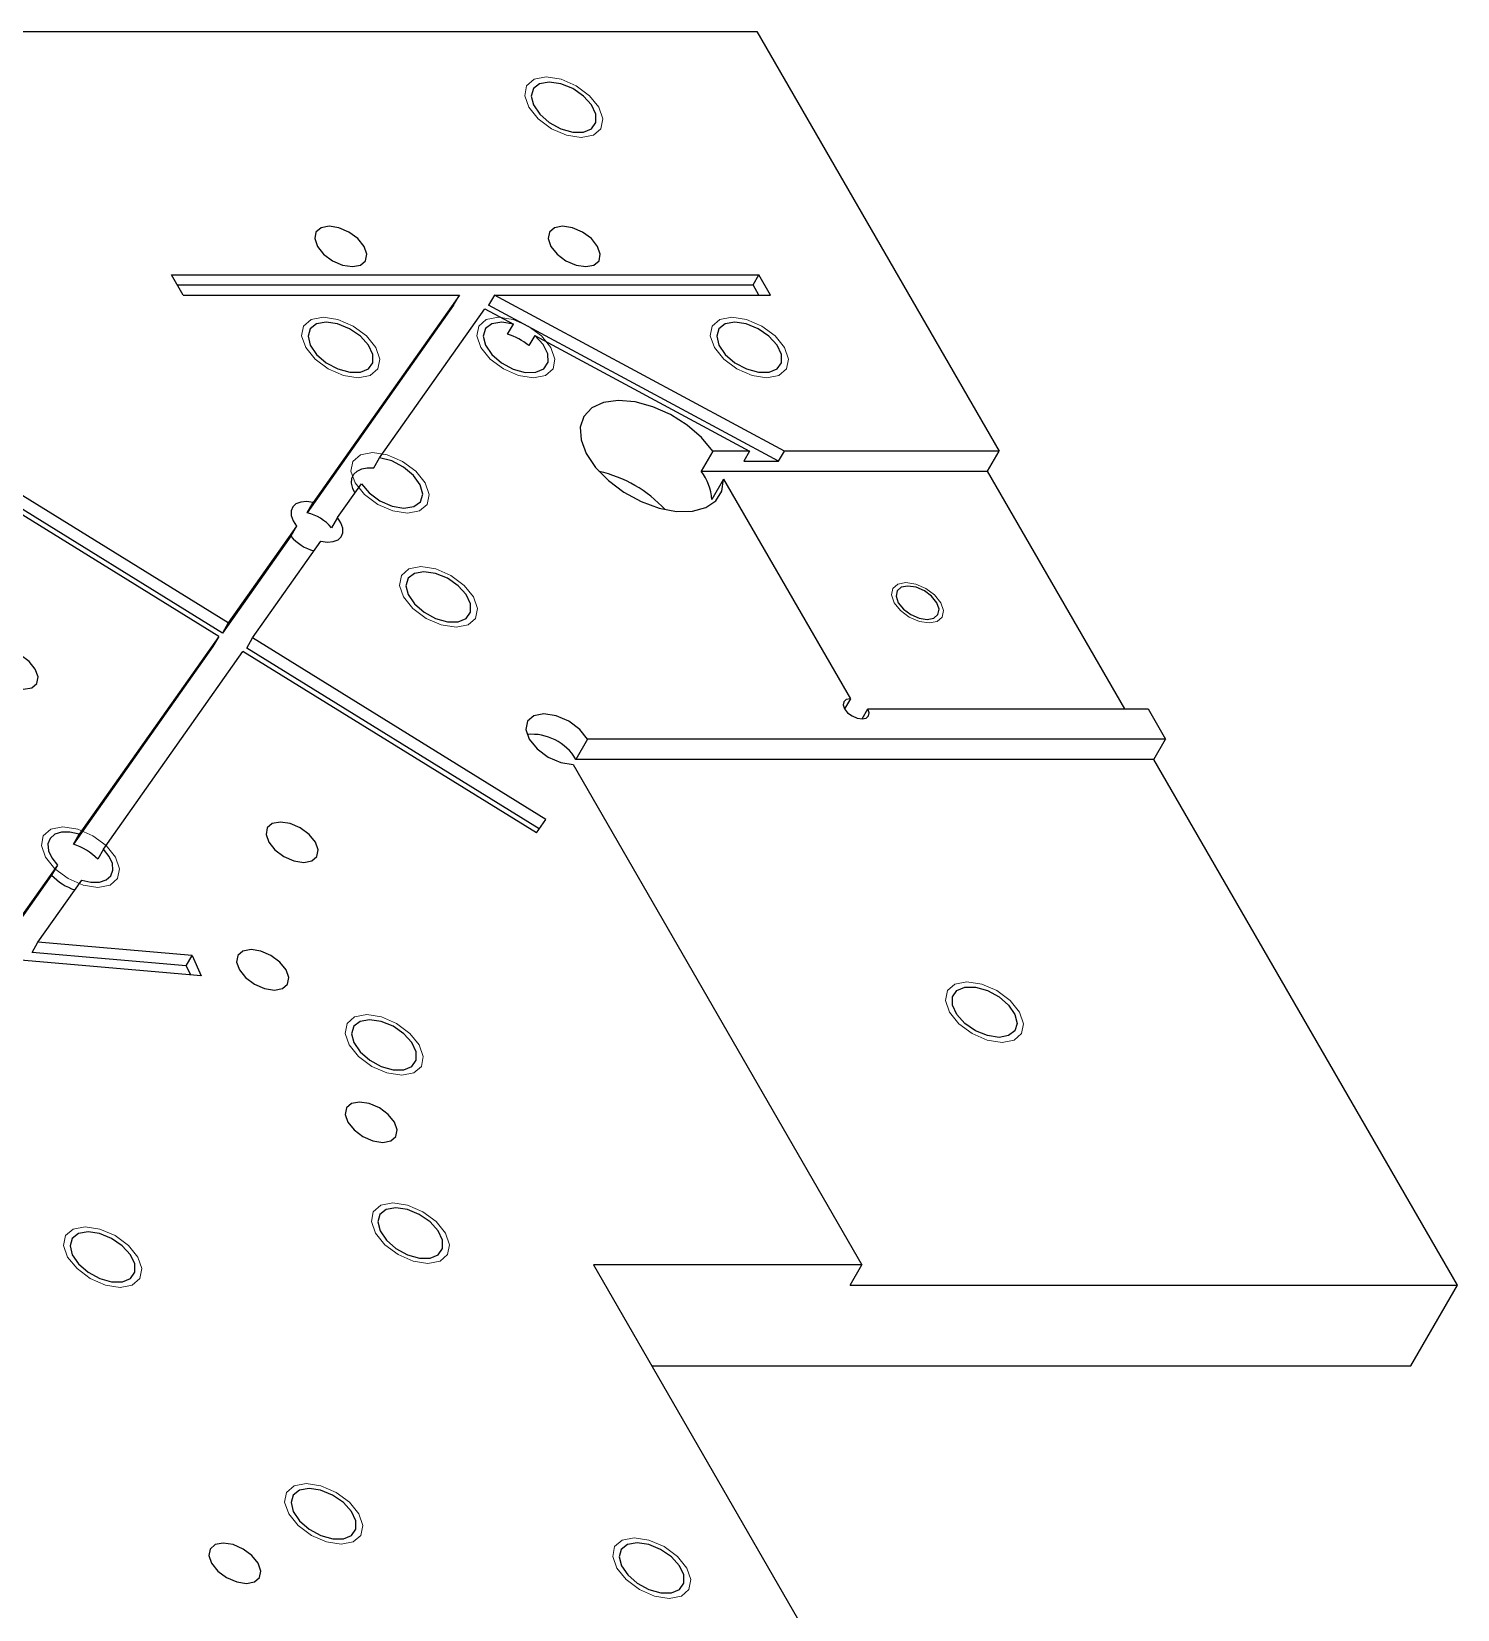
# Model space of a CAD drawing. Header units: millimetres. Extents: x 0 to 841, y 0 to 594.
# Drawn here: x 276.3 to 326.2, y 413.6 to 468.8 of the extents above; entities that cross this region are included whole.
import ezdxf

# ---------------------------------------------------------------- set-up
doc = ezdxf.new("R2010")
doc.units = ezdxf.units.MM

msp = doc.modelspace()

# ---------------------------------------------------------------- linework, layer by layer
at = {"color": 7, "linetype": 'Continuous', "lineweight": 25}
for p, q in [((243.28225802, 468.7859407), (301.66492607, 468.7859407)), ((301.66492607, 468.7859407), (310.13516023, 454.11347499)), ((281.19588614, 460.27512825), (301.73188756, 460.27512825)), ((281.60409019, 459.56802147), (281.19588614, 460.27512825)), ((301.52778553, 459.92157486), (301.73188756, 460.27512825)), ((302.14009161, 459.56802147), (301.73188756, 460.27512825)), ((281.39998817, 459.92157486), (301.52778553, 459.92157486)), ((301.73188756, 459.56802147), (301.52778553, 459.92157486)), ((281.60409019, 459.56802147), (291.26194036, 459.56802147)), ((291.05783833, 459.21446808), (285.93989524, 451.95710139)), ((291.26194036, 459.56802147), (286.14399726, 452.31065478)), ((291.05783833, 459.21446808), (291.26194036, 459.56802147)), ((292.48224145, 459.56802147), (292.27813942, 459.21446808)), ((302.42240705, 453.75992161), (292.27813942, 459.21446808)), ((302.62650908, 454.113475), (292.48224145, 459.56802147)), ((292.48224145, 459.56802147), (302.14009161, 459.56802147)), ((288.46760176, 453.8751656), (292.14673727, 459.09226846)), ((292.14673727, 459.09226846), (293.14550628, 458.55523294)), ((292.94140425, 458.20167955), (293.14550628, 458.55523294)), ((293.89227717, 458.15369617), (293.68817515, 457.80014278)), ((293.89227717, 458.15369617), (301.40620799, 454.113475)), ((283.17590112, 448.10182289), (272.91544541, 454.44702704)), ((282.84223487, 447.6286761), (272.58177916, 453.97388025)), ((282.97179909, 447.7482695), (272.71134339, 454.09347365)), ((288.26349973, 453.52161221), (288.46760176, 453.8751656)), ((300.12323716, 454.11347499), (299.71503311, 453.40636821)), ((301.40620799, 454.113475), (300.12323716, 454.11347499)), ((301.40620799, 454.113475), (301.20210596, 453.75992161)), ((301.20210596, 453.75992161), (302.42240705, 453.75992161)), ((302.42240705, 453.75992161), (302.62650908, 454.113475)), ((310.13516023, 454.11347499), (302.62650908, 454.113475)), ((309.72695617, 453.40636821), (310.13516023, 454.11347499)), ((299.71503311, 453.40636821), (309.72695617, 453.40636821)), ((300.49810759, 453.12660571), (300.08990354, 452.41949892)), ((300.49810759, 453.12660571), (304.92889977, 445.45141692)), ((314.52335383, 445.09786353), (309.72695617, 453.40636821)), ((286.99372444, 451.78517203), (287.83034739, 452.97152355)), ((285.93989524, 451.95710139), (286.14399726, 452.31065478)), ((285.56607036, 451.4911405), (283.17590112, 448.10182289)), ((285.56607036, 451.4911405), (285.36196834, 451.13758711)), ((286.99372444, 451.78517203), (286.78962242, 451.43161864)), ((285.36196834, 451.13758711), (282.97179909, 447.7482695)), ((284.0256283, 447.57634014), (286.41579754, 450.96565776)), ((282.84223487, 447.6286761), (277.96647564, 440.71473196)), ((282.84223487, 447.6286761), (282.63813284, 447.27512271)), ((283.17590112, 448.10182289), (282.97179909, 447.7482695)), ((282.63813284, 447.27512271), (277.76237361, 440.36117857)), ((278.81601974, 440.1889896), (283.69196205, 447.10319335)), ((293.95241775, 440.7579892), (283.69196205, 447.10319335)), ((283.82152627, 447.22278675), (284.0256283, 447.57634014)), ((294.05048983, 440.89705777), (283.82152627, 447.22278675)), ((294.286084, 441.23113599), (284.0256283, 447.57634014)), ((304.92889977, 445.45141692), (304.72476457, 445.09780607)), ((305.33717018, 444.74431014), (305.5412722, 445.09786353)), ((305.5412722, 445.09786353), (315.33976194, 445.09786353)), ((315.33976194, 445.09786353), (315.95206803, 444.03720336)), ((295.74268293, 444.03720336), (295.33447888, 443.33009658)), ((315.95206803, 444.03720336), (295.74268293, 444.03720336)), ((315.54386397, 443.33009658), (315.95206803, 444.03720336)), ((315.54386397, 443.33009658), (295.33447888, 443.33009658)), ((326.15716943, 424.94532026), (315.54386397, 443.33009658)), ((295.23226199, 443.15331988), (305.33531237, 425.65242705)), ((293.95241775, 440.7579892), (294.286084, 441.23113599)), ((277.76237361, 440.36117857), (277.96647564, 440.71473196)), ((278.81601974, 440.1889896), (278.61191771, 439.83543621)), ((277.20176727, 439.63035705), (275.70481535, 437.50764315)), ((277.20176727, 439.63035705), (276.99766524, 439.27680366)), ((276.99766524, 439.27680366), (275.50071332, 437.15408976)), ((276.5193324, 436.93223159), (278.05167753, 439.10513392)), ((282.23306643, 435.76263213), (270.29666898, 436.79482416)), ((276.31523038, 436.5786782), (276.5193324, 436.93223159)), ((281.70834828, 436.11231191), (276.31523038, 436.5786782)), ((281.91245031, 436.4658653), (276.5193324, 436.93223159)), ((281.70834828, 436.11231191), (281.91245031, 436.4658653)), ((281.70834828, 436.11231191), (281.85278049, 435.7955171)), ((281.91245031, 436.4658653), (282.23306643, 435.76263213)), ((305.33531237, 425.65242705), (295.94509304, 425.65242705)), ((295.94509304, 425.65242705), (304.10917415, 411.51029142)), ((304.92710832, 424.94532026), (305.33531237, 425.65242705)), ((304.92710832, 424.94532026), (326.15716943, 424.94532026)), ((324.5243532, 422.11689314), (326.15716943, 424.94532026)), ((297.98611331, 422.11689314), (324.5243532, 422.11689314))]:
    msp.add_line(p, q, dxfattribs=at)
at = {"color": 7, "linetype": 'Continuous', "lineweight": 18, "flags": 128}
for points in [[(294.29750628, 467.19721596), (294.81283026, 467.11647801), (295.3429189, 466.88655579), (295.80707098, 466.54245287), (296.13462358, 466.13655579), (296.27570977, 465.73065872), (296.20885046, 465.38655579), (295.94422438, 465.15663357), (295.52211845, 465.07589562), (295.00679446, 465.15663357), (294.47670583, 465.38655579), (294.01255374, 465.73065872), (293.68500114, 466.13655579), (293.54391495, 466.54245287), (293.61077426, 466.88655579), (293.87540034, 467.11647801), (294.29750628, 467.19721596)], [(286.49679532, 458.79727508), (287.01211931, 458.71653713), (287.54220794, 458.48661491), (288.00636003, 458.14251198), (288.33391262, 457.73661491), (288.47499881, 457.33071783), (288.40813951, 456.98661491), (288.14351342, 456.75669269), (287.72140749, 456.67595474), (287.2060835, 456.75669269), (286.67599487, 456.98661491), (286.21184278, 457.33071783), (285.88429019, 457.73661491), (285.743204, 458.14251198), (285.8100633, 458.48661491), (286.07468939, 458.71653713), (286.49679532, 458.79727508)], [(292.62085141, 458.79727508), (293.1361754, 458.71653713), (293.66626403, 458.48661491), (294.13041612, 458.14251198), (294.45796871, 457.73661491), (294.5990549, 457.33071783), (294.5321956, 456.98661491), (294.26756951, 456.75669269), (293.84546358, 456.67595474), (293.33013959, 456.75669269), (292.80005096, 456.98661491), (292.33589887, 457.33071783), (292.00834628, 457.73661491), (291.86726008, 458.14251198), (291.93411939, 458.48661491), (292.19874547, 458.71653713), (292.62085141, 458.79727508)], [(300.78625953, 458.79727508), (301.30158351, 458.71653713), (301.83167215, 458.48661491), (302.29582423, 458.14251198), (302.62337683, 457.73661491), (302.76446302, 457.33071783), (302.69760371, 456.98661491), (302.43297763, 456.75669269), (302.0108717, 456.67595474), (301.49554771, 456.75669269), (300.96545908, 456.98661491), (300.50130699, 457.33071783), (300.17375439, 457.73661491), (300.0326682, 458.14251198), (300.09952751, 458.48661491), (300.36415359, 458.71653713), (300.78625953, 458.79727508)], [(288.22206335, 454.06014731), (288.73738734, 453.97940936), (289.26747597, 453.74948714), (289.73162806, 453.40538422), (290.05918066, 452.99948714), (290.20026685, 452.59359007), (290.13340754, 452.24948714), (289.86878146, 452.01956492), (289.44667552, 451.93882697), (288.93135154, 452.01956492), (288.4012629, 452.24948714), (287.93711082, 452.59359007), (287.60955822, 452.99948714), (287.46847203, 453.40538422), (287.53533134, 453.74948714), (287.79995742, 453.97940936), (288.22206335, 454.06014731)], [(289.91622722, 450.07140271), (290.43155121, 449.99066476), (290.96163984, 449.76074254), (291.42579193, 449.41663962), (291.75334452, 449.01074254), (291.89443072, 448.60484547), (291.82757141, 448.26074254), (291.56294533, 448.03082032), (291.14083939, 447.95008237), (290.6255154, 448.03082032), (290.09542677, 448.26074254), (289.63127468, 448.60484547), (289.30372209, 449.01074254), (289.1626359, 449.41663962), (289.2294952, 449.76074254), (289.49412129, 449.99066476), (289.91622722, 450.07140271)], [(306.870658, 449.51614954), (307.21420732, 449.46232424), (307.56759974, 449.30904276), (307.87703447, 449.07964081), (308.09540287, 448.80904276), (308.18946033, 448.53844471), (308.14488746, 448.30904276), (307.96847007, 448.15576128), (307.68706611, 448.10193598), (307.34351679, 448.15576128), (306.99012437, 448.30904276), (306.68068964, 448.53844471), (306.46232124, 448.80904276), (306.36826378, 449.07964081), (306.41283665, 449.30904276), (306.58925404, 449.46232424), (306.870658, 449.51614954)], [(277.39614481, 440.97079363), (277.9114688, 440.89005568), (278.44155743, 440.66013346), (278.90570952, 440.31603053), (279.23326211, 439.91013346), (279.37434831, 439.50423638), (279.307489, 439.16013346), (279.04286292, 438.93021123), (278.62075698, 438.84947328), (278.10543299, 438.93021123), (277.57534436, 439.16013346), (277.11119228, 439.50423638), (276.78363968, 439.91013346), (276.64255349, 440.31603053), (276.70941279, 440.66013346), (276.97403888, 440.89005568), (277.39614481, 440.97079363)], [(309.0082392, 435.55184488), (309.52356319, 435.47110693), (310.05365182, 435.24118471), (310.51780391, 434.89708178), (310.8453565, 434.49118471), (310.98644269, 434.08528763), (310.91958339, 433.74118471), (310.6549573, 433.51126249), (310.23285137, 433.43052454), (309.71752738, 433.51126249), (309.18743875, 433.74118471), (308.72328666, 434.08528763), (308.39573407, 434.49118471), (308.25464787, 434.89708178), (308.32150718, 435.24118471), (308.58613326, 435.47110693), (309.0082392, 435.55184488)], [(288.01776502, 434.40230249), (288.53308901, 434.32156454), (289.06317764, 434.09164232), (289.52732972, 433.74753939), (289.85488232, 433.34164232), (289.99596851, 432.93574524), (289.92910921, 432.59164232), (289.66448312, 432.36172009), (289.24237719, 432.28098215), (288.7270532, 432.36172009), (288.19696457, 432.59164232), (287.73281248, 432.93574524), (287.40525989, 433.34164232), (287.26417369, 433.74753939), (287.331033, 434.09164232), (287.59565908, 434.32156454), (288.01776502, 434.40230249)], [(288.93430758, 427.81752166), (289.44963157, 427.73678372), (289.9797202, 427.50686149), (290.44387229, 427.16275857), (290.77142488, 426.75686149), (290.91251108, 426.35096442), (290.84565177, 426.00686149), (290.58102569, 425.77693927), (290.15891975, 425.69620132), (289.64359576, 425.77693927), (289.11350713, 426.00686149), (288.64935504, 426.35096442), (288.32180245, 426.75686149), (288.18071626, 427.16275857), (288.24757556, 427.50686149), (288.51220165, 427.73678372), (288.93430758, 427.81752166)], [(278.17342313, 426.98403654), (278.68874712, 426.90329859), (279.21883575, 426.67337637), (279.68298784, 426.32927344), (280.01054043, 425.92337637), (280.15162662, 425.51747929), (280.08476732, 425.17337637), (279.82014123, 424.94345415), (279.3980353, 424.8627162), (278.88271131, 424.94345415), (278.35262268, 425.17337637), (277.88847059, 425.51747929), (277.560918, 425.92337637), (277.41983181, 426.32927344), (277.48669111, 426.67337637), (277.7513172, 426.90329859), (278.17342313, 426.98403654)], [(285.90280883, 418.00027495), (286.41813282, 417.919537), (286.94822145, 417.68961477), (287.41237353, 417.34551185), (287.73992613, 416.93961477), (287.88101232, 416.5337177), (287.81415301, 416.18961477), (287.54952693, 415.95969255), (287.127421, 415.8789546), (286.61209701, 415.95969255), (286.08200838, 416.18961477), (285.61785629, 416.5337177), (285.29030369, 416.93961477), (285.1492175, 417.34551185), (285.21607681, 417.68961477), (285.48070289, 417.919537), (285.90280883, 418.00027495)], [(297.37314374, 416.10648551), (297.88846772, 416.02574756), (298.41855636, 415.79582534), (298.88270844, 415.45172242), (299.21026104, 415.04582534), (299.35134723, 414.63992826), (299.28448792, 414.29582534), (299.01986184, 414.06590312), (298.59775591, 413.98516517), (298.08243192, 414.06590312), (297.55234329, 414.29582534), (297.0881912, 414.63992826), (296.7606386, 415.04582534), (296.61955241, 415.45172242), (296.68641172, 415.79582534), (296.9510378, 416.02574756), (297.37314374, 416.10648551)]]:
    msp.add_lwpolyline(points, dxfattribs=at)
at = {"color": 7, "linetype": 'Continuous', "lineweight": 25, "flags": 128}
for points in [[(294.39955729, 467.02043927), (294.06530298, 466.96075259), (293.84510433, 466.78975356), (293.76870041, 466.53053656), (293.84640997, 466.21811027), (294.06773793, 465.8946696), (294.4027927, 465.60389699), (294.80632328, 465.38506291), (295.22383064, 465.26772211), (295.5989281, 465.26772211), (295.88095665, 465.38506291), (296.03182678, 465.60389699), (296.03116265, 465.8946696), (295.87905395, 466.21811027), (295.59604381, 466.53053656), (295.2203543, 466.78975356), (294.80272438, 466.96075259), (294.39955729, 467.02043927)], [(286.7012291, 461.9792556), (286.41982514, 461.9254303), (286.24340775, 461.77214881), (286.19883488, 461.54274686), (286.29289234, 461.27214881), (286.51126074, 461.00155076), (286.82069547, 460.77214881), (287.17408789, 460.61886733), (287.51763721, 460.56504203), (287.79904117, 460.61886733), (287.97545856, 460.77214881), (288.02003143, 461.00155076), (287.92597397, 461.27214881), (287.70760557, 461.54274686), (287.39817084, 461.77214881), (287.04477842, 461.9254303), (286.7012291, 461.9792556)], [(294.86663722, 461.9792556), (294.58523326, 461.9254303), (294.40881587, 461.77214881), (294.364243, 461.54274686), (294.45830046, 461.27214881), (294.67666886, 461.00155076), (294.98610358, 460.77214881), (295.33949601, 460.61886733), (295.68304533, 460.56504203), (295.96444929, 460.61886733), (296.14086667, 460.77214881), (296.18543955, 461.00155076), (296.09138209, 461.27214881), (295.87301369, 461.54274686), (295.56357896, 461.77214881), (295.21018654, 461.9254303), (294.86663722, 461.9792556)], [(286.59884633, 458.62049839), (286.26459202, 458.5608117), (286.04439337, 458.38981268), (285.96798945, 458.13059568), (286.04569902, 457.81816939), (286.26702697, 457.49472871), (286.60208174, 457.20395611), (287.00561233, 456.98512203), (287.42311969, 456.86778123), (287.79821714, 456.86778123), (288.08024569, 456.98512203), (288.23111583, 457.20395611), (288.2304517, 457.49472871), (288.078343, 457.81816939), (287.79533285, 458.13059568), (287.41964334, 458.38981268), (287.00201343, 458.5608117), (286.59884633, 458.62049839)], [(293.14550628, 458.55523294), (292.73723625, 458.62041183), (292.39705856, 458.5642412), (292.17168122, 458.39443354), (292.09204962, 458.13430427), (292.16909755, 457.81957035), (292.39224597, 457.49344626), (292.73085554, 457.20071038), (293.13843355, 456.98155674), (293.55901761, 456.86607617), (293.93485952, 456.87012471), (294.21435442, 456.99314646), (294.35912631, 457.21824997), (294.34929734, 457.51452745), (294.18621706, 457.84129859), (293.89227717, 458.15369617)], [(300.88831054, 458.62049839), (300.55405623, 458.5608117), (300.33385758, 458.38981268), (300.25745366, 458.13059568), (300.33516322, 457.81816939), (300.55649118, 457.49472871), (300.89154595, 457.20395611), (301.29507653, 456.98512203), (301.71258389, 456.86778123), (302.08768135, 456.86778123), (302.3697099, 456.98512203), (302.52058003, 457.20395611), (302.51991591, 457.49472871), (302.36780721, 457.81816939), (302.08479706, 458.13059568), (301.70910755, 458.38981268), (301.29147763, 458.5608117), (300.88831054, 458.62049839)], [(300.12323716, 454.11347499), (299.72883254, 454.58806708), (299.22579322, 455.02198556), (298.64553064, 455.38813511), (298.0242783, 455.66365216), (297.40082926, 455.83133252), (296.81411372, 455.88070566), (296.30076815, 455.80868856), (295.89284753, 455.61977821), (295.61582378, 455.3257708), (295.48699517, 454.94502512), (295.51440619, 454.50131618), (295.6963452, 454.02235064), (296.02145133, 453.53803668), (296.46942388, 453.07861647), (297.01228996, 452.67277773), (297.61615123, 452.34586235), (298.2433006, 452.11828403), (298.85457678, 452.00425349), (299.41180967, 452.01089119), (299.88020382, 452.13778264), (300.23051115, 452.37700432), (300.44085731, 452.71361844), (300.49810759, 453.12660571)], [(287.83034739, 452.97152355), (288.10197714, 452.64688641), (288.47739196, 452.37221524), (288.90339296, 452.18643285), (289.31961286, 452.1158659), (289.66707039, 452.1705142), (289.89652842, 452.34263373), (289.97547117, 452.60783394), (289.89271188, 452.92853413), (289.65997813, 453.25928885), (289.3102499, 453.55322787), (288.89308611, 453.76869799), (288.46760176, 453.8751656)], [(287.60562406, 452.65286044), (287.53292652, 452.80913583), (287.49124349, 452.99262196), (287.50315767, 453.15979454), (287.56810844, 453.30278719), (287.68303953, 453.41487135), (287.84254279, 453.49077285), (288.03911275, 453.52692011), (288.26349973, 453.52161221)], [(286.14399726, 452.31065478), (285.91498722, 452.34429398), (285.71084521, 452.32981107), (285.54548316, 452.26819302), (285.43017022, 452.16363901), (285.37276479, 452.02327422), (285.37717895, 451.85666428), (285.44311188, 451.67516338), (285.56607036, 451.4911405)], [(286.41579754, 450.96565776), (286.64480759, 450.93201855), (286.8489496, 450.94650147), (287.01431165, 451.00811951), (287.12962458, 451.11267352), (287.18703001, 451.25303831), (287.18261585, 451.41964826), (287.11668292, 451.60114916), (286.99372444, 451.78517203)], [(290.01827824, 449.89462602), (289.68402392, 449.83493934), (289.46382527, 449.66394031), (289.38742135, 449.40472331), (289.46513092, 449.09229702), (289.68645887, 448.76885635), (290.02151364, 448.47808374), (290.42504423, 448.25924966), (290.84255159, 448.14190886), (291.21764904, 448.14190886), (291.49967759, 448.25924966), (291.65054773, 448.47808374), (291.6498836, 448.76885635), (291.4977749, 449.09229702), (291.21476475, 449.40472331), (290.83907524, 449.66394031), (290.42144533, 449.83493934), (290.01827824, 449.89462602)], [(306.94209371, 449.39240585), (306.70993544, 449.34799998), (306.5643911, 449.22154276), (306.52761848, 449.03228615), (306.60521589, 448.80904276), (306.78536981, 448.58579937), (307.04065346, 448.39654276), (307.33220221, 448.27008554), (307.6156304, 448.22567966), (307.84778867, 448.27008554), (307.99333301, 448.39654276), (308.03010563, 448.58579937), (307.95250823, 448.80904276), (307.7723543, 449.03228615), (307.51707065, 449.22154276), (307.2255219, 449.34799998), (306.94209371, 449.39240585)], [(275.20613028, 447.19394434), (274.92472633, 447.14011905), (274.74830894, 446.98683756), (274.70373607, 446.75743561), (274.79779353, 446.48683756), (275.01616193, 446.21623951), (275.32559665, 445.98683756), (275.67898907, 445.83355608), (276.0225384, 445.77973078), (276.30394235, 445.83355608), (276.48035974, 445.98683756), (276.52493261, 446.21623951), (276.43087515, 446.48683756), (276.21250675, 446.75743561), (275.90307203, 446.98683756), (275.54967961, 447.14011905), (275.20613028, 447.19394434)], [(304.92889977, 445.45141692), (304.78819779, 445.42450427), (304.69998909, 445.34786353), (304.67770266, 445.23316255), (304.72473139, 445.09786353), (304.83391559, 444.9625645), (304.98863295, 444.84786353), (305.16532916, 444.77122279), (305.33710382, 444.74431014), (305.4778058, 444.77122279), (305.5660145, 444.84786353), (305.58830093, 444.9625645), (305.5412722, 445.09786353)], [(295.74268293, 444.03720336), (295.46972244, 444.37545092), (295.08292903, 444.66220336), (294.6411885, 444.85380521), (294.21175185, 444.92108683), (293.8599969, 444.85380521), (293.63947517, 444.66220336), (293.58375908, 444.37545092), (293.7013309, 444.03720336), (293.9742914, 443.69895579), (294.36108481, 443.41220336), (294.80282533, 443.2206015), (295.23226199, 443.15331988)], [(284.99926412, 441.13779552), (284.71786016, 441.08397022), (284.54144277, 440.93068873), (284.4968699, 440.70128678), (284.59092736, 440.43068873), (284.80929576, 440.16009068), (285.11873048, 439.93068873), (285.4721229, 439.77740725), (285.81567223, 439.72358195), (286.09707618, 439.77740725), (286.27349357, 439.93068873), (286.31806644, 440.16009068), (286.22400898, 440.43068873), (286.00564059, 440.70128678), (285.69620586, 440.93068873), (285.34281344, 441.08397022), (284.99926412, 441.13779552)], [(277.96647564, 440.71473196), (277.64219173, 440.78575526), (277.34848594, 440.78367494), (277.1098791, 440.70866467), (276.94629192, 440.56698689), (276.87138193, 440.37046994), (276.89140318, 440.13552057), (277.00468415, 439.88175415), (277.20176727, 439.63035705)], [(278.05167753, 439.10513392), (278.37559943, 439.03441271), (278.66892653, 439.03666607), (278.90721563, 439.11170623), (279.07060987, 439.25328002), (279.14549349, 439.44958998), (279.12562636, 439.68427743), (279.01266402, 439.93778566), (278.81601974, 440.1889896)], [(283.97321896, 436.67614554), (283.691815, 436.62232024), (283.51539761, 436.46903876), (283.47082474, 436.23963681), (283.5648822, 435.96903876), (283.7832506, 435.69844071), (284.09268532, 435.46903876), (284.44607775, 435.31575728), (284.78962707, 435.26193198), (285.07103103, 435.31575728), (285.24744841, 435.46903876), (285.29202129, 435.69844071), (285.19796383, 435.96903876), (284.97959543, 436.23963681), (284.6701607, 436.46903876), (284.31676828, 436.62232024), (283.97321896, 436.67614554)], [(310.13080035, 433.60730123), (309.72763326, 433.66698791), (309.31000335, 433.83798694), (308.93431384, 434.09720394), (308.65130369, 434.40963023), (308.49919499, 434.7330709), (308.49853086, 435.02384351), (308.649401, 435.24267759), (308.93142955, 435.36001839), (309.306527, 435.36001839), (309.72403436, 435.24267759), (310.12756495, 435.02384351), (310.46261972, 434.7330709), (310.68394767, 434.40963023), (310.76165724, 434.09720394), (310.68525332, 433.83798694), (310.46505467, 433.66698791), (310.13080035, 433.60730123)], [(288.11981603, 434.22552579), (287.78556172, 434.16583911), (287.56536307, 433.99484009), (287.48895915, 433.73562308), (287.56666871, 433.4231968), (287.78799667, 433.09975612), (288.12305144, 432.80898352), (288.52658203, 432.59014944), (288.94408939, 432.47280864), (289.31918684, 432.47280864), (289.60121539, 432.59014944), (289.75208553, 432.80898352), (289.7514214, 433.09975612), (289.5993127, 433.4231968), (289.31630255, 433.73562308), (288.94061304, 433.99484009), (288.52298312, 434.16583911), (288.11981603, 434.22552579)], [(287.76379145, 431.34504424), (287.48238749, 431.29121895), (287.3059701, 431.13793746), (287.26139723, 430.90853551), (287.35545469, 430.63793746), (287.57382309, 430.36733941), (287.88325782, 430.13793746), (288.23665024, 429.98465598), (288.58019956, 429.93083068), (288.86160352, 429.98465598), (289.03802091, 430.13793746), (289.08259378, 430.36733941), (288.98853632, 430.63793746), (288.77016792, 430.90853551), (288.46073319, 431.13793746), (288.10734077, 431.29121895), (287.76379145, 431.34504424)], [(289.0363586, 427.64074497), (288.70210428, 427.58105829), (288.48190563, 427.41005926), (288.40550171, 427.15084226), (288.48321128, 426.83841597), (288.70453923, 426.5149753), (289.039594, 426.22420269), (289.44312459, 426.00536861), (289.86063195, 425.88802781), (290.2357294, 425.88802781), (290.51775795, 426.00536861), (290.66862809, 426.22420269), (290.66796396, 426.5149753), (290.51585526, 426.83841597), (290.23284511, 427.15084226), (289.8571556, 427.41005926), (289.43952569, 427.58105829), (289.0363586, 427.64074497)], [(278.27547414, 426.80725985), (277.94121983, 426.74757316), (277.72102118, 426.57657414), (277.64461726, 426.31735714), (277.72232683, 426.00493085), (277.94365478, 425.68149017), (278.27870955, 425.39071757), (278.68224014, 425.17188349), (279.0997475, 425.05454269), (279.47484495, 425.05454269), (279.7568735, 425.17188349), (279.90774364, 425.39071757), (279.90707951, 425.68149017), (279.75497081, 426.00493085), (279.47196066, 426.31735714), (279.09627115, 426.57657414), (278.67864124, 426.74757316), (278.27547414, 426.80725985)], [(286.00485984, 417.82349825), (285.67060553, 417.76381157), (285.45040688, 417.59281254), (285.37400296, 417.33359554), (285.45171252, 417.02116925), (285.67304048, 416.69772858), (286.00809525, 416.40695598), (286.41162583, 416.1881219), (286.82913319, 416.07078109), (287.20423065, 416.07078109), (287.4862592, 416.1881219), (287.63712933, 416.40695598), (287.63646521, 416.69772858), (287.48435651, 417.02116925), (287.20134636, 417.33359554), (286.82565685, 417.59281254), (286.40802693, 417.76381157), (286.00485984, 417.82349825)], [(283.00000769, 415.91794226), (282.71860374, 415.86411696), (282.54218635, 415.71083548), (282.49761348, 415.48143353), (282.59167094, 415.21083548), (282.81003933, 414.94023743), (283.11947406, 414.71083548), (283.47286648, 414.55755399), (283.81641581, 414.50372869), (284.09781976, 414.55755399), (284.27423715, 414.71083548), (284.31881002, 414.94023743), (284.22475256, 415.21083548), (284.00638416, 415.48143353), (283.69694944, 415.71083548), (283.34355702, 415.86411696), (283.00000769, 415.91794226)], [(297.47519475, 415.92970882), (297.14094043, 415.87002214), (296.92074179, 415.69902311), (296.84433786, 415.43980611), (296.92204743, 415.12737982), (297.14337539, 414.80393914), (297.47843016, 414.51316654), (297.88196074, 414.29433246), (298.2994681, 414.17699166), (298.67456555, 414.17699166), (298.95659411, 414.29433246), (299.10746424, 414.51316654), (299.10680011, 414.80393914), (298.95469141, 415.12737982), (298.67168127, 415.43980611), (298.29599176, 415.69902311), (297.87836184, 415.87002214), (297.47519475, 415.92970882)]]:
    msp.add_lwpolyline(points, dxfattribs=at)
at = {"color": 7, "linetype": 'Continuous', "lineweight": 25}
for centre, radius, start, end in [((292.33625379, 456.18104764), 2.1093033, 50.138599847, 73.327791068), ((295.15314, 449.02414081), 4.48768173, 42.690239419, 77.315137113), ((298.12957869, 452.23948683), 1.96857254, 5.246624843, 36.352761947), ((285.54445572, 450.3678962), 1.63766466, 40.506640701, 76.026948421), ((286.60910505, 452.2038577), 1.64081777, 220.529611891, 254.601173737), ((293.79356535, 442.41457099), 1.79237318, 30.716439083, 95.39101298), ((277.1197258, 438.37346968), 2.0890148, 44.413800518, 72.083418086), ((278.49022093, 440.74150259), 2.09118757, 224.460300858, 251.043936173)]:
    msp.add_arc(centre, radius, start, end, dxfattribs=at)

doc.saveas('drawing.dxf')
